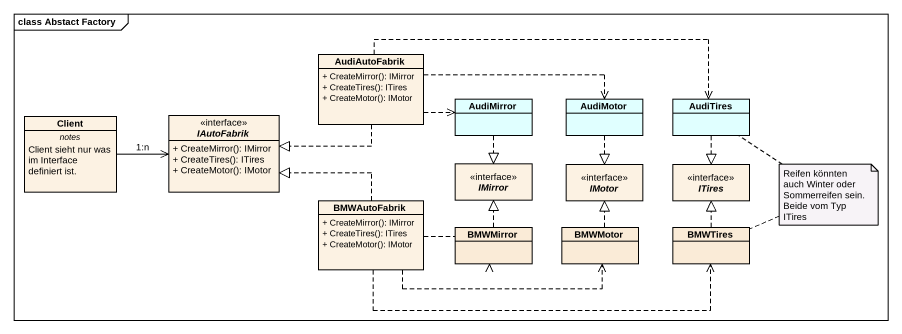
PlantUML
@startuml
mainframe class Abstact Factory
hide circle
hide empty members
skinparam classAttributeIconSize 0
class AudiAutoFabrik {
  + CreateMirror(): IMirror
  + CreateTires(): ITires
  + CreateMotor(): IMotor
}
class Client {
  -- notes --
  Client sieht nur was im Interface definiert ist.
}
interface IAutoFabrik {
  + CreateMirror(): IMirror
  + CreateTires(): ITires
  + CreateMotor(): IMotor
}
class AudiMirror #E0FFFF
class AudiMotor #E0FFFF
class AudiTires #E0FFFF
interface IMirror
interface IMotor
interface ITires
class BMWAutoFabrik {
  + CreateMirror(): IMirror
  + CreateTires(): ITires
  + CreateMotor(): IMotor
}
class BMWMirror #FAEBD7
class BMWMotor #FAEBD7
class BMWTires #FAEBD7
AudiAutoFabrik .left.|> IAutoFabrik
AudiAutoFabrik .right.> AudiMirror
AudiAutoFabrik .right.> AudiMotor
AudiAutoFabrik .right.> AudiTires
Client -right-> IAutoFabrik : 1:n
AudiMirror ..|> IMirror
AudiMotor ..|> IMotor
AudiTires ..|> ITires
BMWAutoFabrik .left.|> IAutoFabrik
BMWAutoFabrik .right.> BMWMirror
BMWAutoFabrik .right.> BMWMotor
BMWAutoFabrik .right.> BMWTires
BMWMirror .up.|> IMirror
BMWMotor .up.|> IMotor
BMWTires .up.|> ITires
note as N1
  Reifen könnten auch Winter oder Sommerreifen sein. Beide vom Typ ITires
end note
N1 .. BMWTires
N1 .. AudiTires
@enduml
